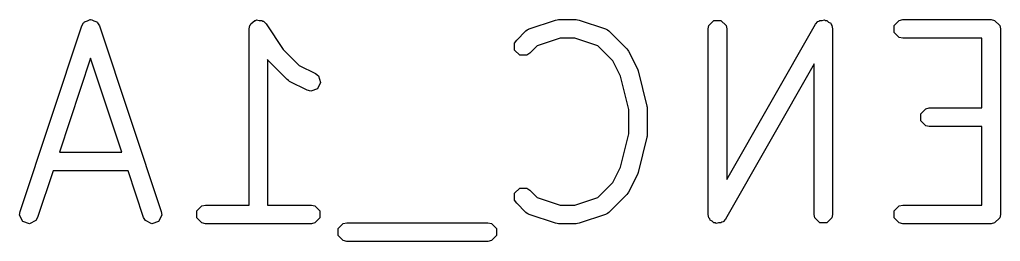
# Model space of a CAD drawing. Extents: x 109.6 to 193.5, y -118.1 to -78.4.
# Drawn here: x 109.61 to 114.9, y -106.85 to -105.66 of the extents above; entities that cross this region are included whole.
import ezdxf

# ---------------------------------------------------------------- set-up
doc = ezdxf.new("R2010")
doc.units = 0
doc.layers.add('BLACK', color=7, linetype='CONTINUOUS')

msp = doc.modelspace()

# ---------------------------------------------------------------- linework, layer by layer
at = {"layer": 'BLACK', "linetype": 'CONTINUOUS'}
for p, q in [((109.613593, -106.691608), (109.946926, -105.691608)), ((109.946926, -105.691608), (109.956587, -105.67466)), ((109.956587, -105.67466), (109.959928, -105.672989)), ((109.959928, -105.672989), (109.9616, -105.669646)), ((109.9616, -105.669646), (109.976642, -105.664632)), ((109.976642, -105.664632), (109.990816, -105.657545)), ((109.990816, -105.657545), (109.994359, -105.658726)), ((109.994359, -105.658726), (109.997904, -105.657545)), ((109.997904, -105.657545), (110.012083, -105.664634)), ((110.012083, -105.664634), (110.02712, -105.669647)), ((110.02712, -105.669647), (110.02879, -105.672987)), ((110.02879, -105.672987), (110.032133, -105.674659)), ((110.032133, -105.674659), (110.041794, -105.691608)), ((110.041794, -105.691608), (110.375127, -106.691607)), ((110.849122, -105.707419), (110.852928, -105.688285)), ((110.852928, -105.688285), (110.856568, -105.684644)), ((110.856568, -105.684644), (110.857578, -105.679597)), ((110.857578, -105.679597), (110.869691, -105.671521)), ((110.869691, -105.671521), (110.879988, -105.661225)), ((110.879988, -105.661225), (110.885136, -105.661225)), ((110.885136, -105.661225), (110.889419, -105.65837)), ((110.889419, -105.65837), (110.903694, -105.661225)), ((110.903694, -105.661225), (110.918256, -105.661225)), ((110.918256, -105.661225), (110.921896, -105.664865)), ((110.921896, -105.664865), (110.926944, -105.665875)), ((110.926944, -105.665875), (110.940725, -105.679684)), ((110.940725, -105.679684), (111.033219, -105.818425)), ((112.359502, -105.707604), (112.502358, -105.659985)), ((112.502358, -105.659985), (112.510308, -105.658982)), ((112.510308, -105.658982), (112.51817, -105.657419)), ((112.51817, -105.657419), (112.613408, -105.657419)), ((112.613408, -105.657419), (112.62127, -105.658982)), ((112.62127, -105.658982), (112.629219, -105.659985)), ((112.629219, -105.659985), (112.772076, -105.707604)), ((113.325313, -105.707419), (113.329119, -105.688285)), ((113.329119, -105.688285), (113.356179, -105.661225)), ((113.356179, -105.661225), (113.394447, -105.661225)), ((113.394447, -105.661225), (113.421507, -105.688285)), ((113.421507, -105.688285), (113.425313, -105.707419)), ((113.425313, -106.51914), (113.903329, -105.682612)), ((113.903329, -105.682612), (113.916127, -105.667887)), ((113.916127, -105.667887), (113.922751, -105.66608)), ((113.922751, -105.66608), (113.927607, -105.661225)), ((113.927607, -105.661225), (113.940555, -105.661225)), ((113.940555, -105.661225), (113.953047, -105.657818)), ((113.953047, -105.657818), (113.959009, -105.661225)), ((113.959009, -105.661225), (113.965875, -105.661225)), ((113.965875, -105.661225), (113.975028, -105.670378)), ((113.975028, -105.670378), (113.986273, -105.676804)), ((113.986273, -105.676804), (113.98808, -105.68343)), ((113.98808, -105.68343), (113.992935, -105.688285)), ((113.992935, -105.688285), (113.996741, -105.707419)), ((114.329119, -105.688285), (114.356179, -105.661225)), ((114.329119, -105.726553), (114.329119, -105.688285)), ((114.356179, -105.661225), (114.375313, -105.657419)), ((114.375313, -105.657419), (114.851503, -105.657419)), ((114.851503, -105.657419), (114.870637, -105.661225)), ((114.870637, -105.661225), (114.897697, -105.688285)), ((114.897697, -105.688285), (114.901503, -105.707419)), ((110.849122, -106.657419), (110.849122, -105.707419)), ((112.292339, -105.767302), (112.339957, -105.719683)), ((112.339957, -105.719683), (112.342039, -105.718291)), ((112.342039, -105.718291), (112.342553, -105.717265)), ((112.342553, -105.717265), (112.349511, -105.713298)), ((112.349511, -105.713298), (112.356178, -105.708844)), ((112.356178, -105.708844), (112.357327, -105.708844)), ((112.357327, -105.708844), (112.359502, -105.707604)), ((112.772076, -105.707604), (112.774251, -105.708844)), ((112.774251, -105.708844), (112.775399, -105.708844)), ((112.775399, -105.708844), (112.782063, -105.713297)), ((112.782063, -105.713297), (112.789024, -105.717265)), ((112.789024, -105.717265), (112.789537, -105.718291)), ((112.789537, -105.718291), (112.79162, -105.719683)), ((112.79162, -105.719683), (112.886858, -105.814921)), ((113.325313, -106.707419), (113.325313, -105.707419)), ((113.425313, -105.707419), (113.425313, -106.51914)), ((113.996741, -105.707419), (113.996741, -106.707419)), ((114.356179, -105.753613), (114.329119, -105.726553)), ((114.375313, -105.757419), (114.356179, -105.753613)), ((114.901503, -105.707419), (114.901503, -106.707419)), ((112.2815, -105.783523), (112.292339, -105.767302)), ((112.2815, -105.821791), (112.2815, -105.783523)), ((112.402322, -105.798739), (112.363049, -105.838012)), ((112.526283, -105.757419), (112.402322, -105.798739)), ((112.605295, -105.757419), (112.526283, -105.757419)), ((112.729256, -105.798739), (112.605295, -105.757419)), ((112.810409, -105.879892), (112.729256, -105.798739)), ((114.801503, -105.757419), (114.375313, -105.757419)), ((114.801503, -106.133609), (114.801503, -105.757419)), ((111.033219, -105.818425), (111.119214, -105.90442)), ((112.30856, -105.848851), (112.2815, -105.821791)), ((112.346828, -105.848851), (112.30856, -105.848851)), ((112.363049, -105.838012), (112.346828, -105.848851)), ((112.886858, -105.814921), (112.891308, -105.82158)), ((112.891308, -105.82158), (112.896224, -105.827915)), ((112.896224, -105.827915), (112.943843, -105.923153)), ((109.99436, -105.865532), (109.825636, -106.371704)), ((110.163084, -106.371704), (109.99436, -105.865532)), ((110.952758, -105.878011), (110.949122, -105.872557)), ((110.949122, -105.872557), (110.949122, -106.657419)), ((110.956254, -105.881515), (110.952758, -105.878011)), ((110.959005, -105.885631), (110.956254, -105.881515)), ((111.054243, -105.980869), (110.959005, -105.885631)), ((111.119214, -105.90442), (111.207196, -105.948411)), ((112.851946, -105.962966), (112.810409, -105.879892)), ((113.896741, -105.895697), (113.418725, -106.732226)), ((113.896741, -106.707419), (113.896741, -105.895697)), ((111.207196, -105.948411), (111.222608, -105.960373)), ((111.222608, -105.960373), (111.23471, -105.996677)), ((112.896741, -106.142145), (112.851946, -105.962966)), ((112.943843, -105.923153), (112.945289, -105.928434)), ((112.945289, -105.928434), (112.947629, -105.933387)), ((112.947629, -105.933387), (112.995248, -106.123863)), ((111.060902, -105.985319), (111.054243, -105.980869)), ((111.067237, -105.990235), (111.060902, -105.985319)), ((111.162475, -106.037854), (111.067237, -105.990235)), ((111.23471, -105.996677), (111.217596, -106.030905)), ((111.181291, -106.043007), (111.162475, -106.037854)), ((111.217596, -106.030905), (111.181291, -106.043007)), ((112.995248, -106.123863), (112.995545, -106.12998)), ((112.896741, -106.272692), (112.896741, -106.142145)), ((112.995545, -106.12998), (112.996741, -106.13599)), ((112.996741, -106.13599), (112.996741, -106.278847)), ((114.471976, -106.164475), (114.499036, -106.137415)), ((114.471976, -106.202743), (114.471976, -106.164475)), ((114.499036, -106.137415), (114.51817, -106.133609)), ((114.51817, -106.133609), (114.801503, -106.133609)), ((114.499036, -106.229803), (114.471976, -106.202743)), ((114.51817, -106.233609), (114.499036, -106.229803)), ((112.851946, -106.45187), (112.896741, -106.272692)), ((112.996741, -106.278847), (112.995545, -106.284856)), ((114.801503, -106.233609), (114.51817, -106.233609)), ((114.801503, -106.657419), (114.801503, -106.233609)), ((112.995248, -106.290974), (112.947629, -106.48145)), ((112.995545, -106.284856), (112.995248, -106.290974)), ((109.825636, -106.371704), (110.163084, -106.371704)), ((109.792303, -106.471704), (109.708461, -106.72323)), ((110.196417, -106.471704), (109.792303, -106.471704)), ((110.280259, -106.72323), (110.196417, -106.471704)), ((112.810409, -106.534944), (112.851946, -106.45187)), ((112.943843, -106.491684), (112.896224, -106.586922)), ((112.945289, -106.486402), (112.943843, -106.491684)), ((112.947629, -106.48145), (112.945289, -106.486402)), ((112.729255, -106.616098), (112.810409, -106.534944)), ((112.2815, -106.593045), (112.30856, -106.565986)), ((112.2815, -106.631314), (112.2815, -106.593045)), ((112.30856, -106.565986), (112.346829, -106.565986)), ((112.346829, -106.565986), (112.36305, -106.576825)), ((112.36305, -106.576825), (112.402323, -106.616099)), ((112.886859, -106.599916), (112.791621, -106.695155)), ((112.891312, -106.59325), (112.886859, -106.599916)), ((112.896224, -106.586922), (112.891312, -106.59325)), ((112.292338, -106.647535), (112.2815, -106.631314)), ((112.339957, -106.695155), (112.292338, -106.647535)), ((112.402323, -106.616099), (112.526283, -106.657419)), ((112.605295, -106.657419), (112.729255, -106.616098)), ((109.611153, -106.710963), (109.613593, -106.691608)), ((110.375127, -106.691607), (110.377567, -106.710963)), ((110.567214, -106.688285), (110.594274, -106.661225)), ((110.567214, -106.726553), (110.567214, -106.688285)), ((110.594274, -106.661225), (110.613408, -106.657419)), ((110.613408, -106.657419), (110.849122, -106.657419)), ((110.949122, -106.657419), (111.184836, -106.657419)), ((111.184836, -106.657419), (111.20397, -106.661225)), ((111.20397, -106.661225), (111.23103, -106.688285)), ((111.23103, -106.688285), (111.23103, -106.726553)), ((112.342039, -106.696546), (112.339957, -106.695155)), ((112.342553, -106.697573), (112.342039, -106.696546)), ((112.349511, -106.701539), (112.342553, -106.697573)), ((112.356178, -106.705994), (112.349511, -106.701539)), ((112.357327, -106.705994), (112.356178, -106.705994)), ((112.359502, -106.707234), (112.357327, -106.705994)), ((112.526283, -106.657419), (112.605295, -106.657419)), ((112.774251, -106.705994), (112.772076, -106.707234)), ((112.7754, -106.705994), (112.774251, -106.705994)), ((112.78207, -106.701536), (112.7754, -106.705994)), ((112.789024, -106.697573), (112.78207, -106.701536)), ((112.789536, -106.696547), (112.789024, -106.697573)), ((112.791621, -106.695155), (112.789536, -106.696547)), ((114.329119, -106.688285), (114.356179, -106.661225)), ((114.329119, -106.726553), (114.329119, -106.688285)), ((114.356179, -106.661225), (114.375313, -106.657419)), ((114.375313, -106.657419), (114.801503, -106.657419)), ((109.628267, -106.745192), (109.611153, -106.710963)), ((109.664571, -106.757293), (109.628267, -106.745192)), ((109.6988, -106.740179), (109.664571, -106.757293)), ((109.708461, -106.72323), (109.6988, -106.740179)), ((110.28992, -106.740178), (110.280259, -106.72323)), ((110.324149, -106.757293), (110.28992, -106.740178)), ((110.360453, -106.745191), (110.324149, -106.757293)), ((110.377567, -106.710963), (110.360453, -106.745191)), ((110.594274, -106.753613), (110.567214, -106.726553)), ((110.613408, -106.757419), (110.594274, -106.753613)), ((111.184836, -106.757419), (110.613408, -106.757419)), ((111.20397, -106.753613), (111.184836, -106.757419)), ((111.23103, -106.726553), (111.20397, -106.753613)), ((111.329119, -106.783523), (111.356179, -106.756463)), ((111.356179, -106.756463), (111.375313, -106.752657)), ((111.375313, -106.752657), (112.137218, -106.752657)), ((112.137218, -106.752657), (112.156352, -106.756463)), ((112.156352, -106.756463), (112.183412, -106.783523)), ((112.502358, -106.754853), (112.359502, -106.707234)), ((112.510308, -106.755855), (112.502358, -106.754853)), ((112.51817, -106.757419), (112.510308, -106.755855)), ((112.613408, -106.757419), (112.51817, -106.757419)), ((112.62127, -106.755855), (112.613408, -106.757419)), ((112.629219, -106.754853), (112.62127, -106.755855)), ((112.772076, -106.707234), (112.629219, -106.754853)), ((113.329119, -106.726553), (113.325313, -106.707419)), ((113.333973, -106.731407), (113.329119, -106.726553)), ((113.335781, -106.738034), (113.333973, -106.731407)), ((113.347025, -106.744459), (113.335781, -106.738034)), ((113.356179, -106.753613), (113.347025, -106.744459)), ((113.363045, -106.753613), (113.356179, -106.753613)), ((113.369007, -106.75702), (113.363045, -106.753613)), ((113.3815, -106.753613), (113.369007, -106.75702)), ((113.394447, -106.753613), (113.3815, -106.753613)), ((113.399301, -106.748758), (113.394447, -106.753613)), ((113.405928, -106.746951), (113.399301, -106.748758)), ((113.418725, -106.732226), (113.405928, -106.746951)), ((113.900547, -106.726553), (113.896741, -106.707419)), ((113.927607, -106.753613), (113.900547, -106.726553)), ((113.965875, -106.753613), (113.927607, -106.753613)), ((113.992935, -106.726553), (113.965875, -106.753613)), ((113.996741, -106.707419), (113.992935, -106.726553)), ((114.356179, -106.753613), (114.329119, -106.726553)), ((114.375313, -106.757419), (114.356179, -106.753613)), ((114.851503, -106.757419), (114.375313, -106.757419)), ((114.870637, -106.753613), (114.851503, -106.757419)), ((114.897697, -106.726553), (114.870637, -106.753613)), ((114.901503, -106.707419), (114.897697, -106.726553)), ((111.329119, -106.821791), (111.329119, -106.783523)), ((112.183412, -106.783523), (112.183412, -106.821791)), ((111.356179, -106.848851), (111.329119, -106.821791)), ((111.375313, -106.852657), (111.356179, -106.848851)), ((112.137218, -106.852657), (111.375313, -106.852657)), ((112.156352, -106.848851), (112.137218, -106.852657)), ((112.183412, -106.821791), (112.156352, -106.848851))]:
    msp.add_line(p, q, dxfattribs=at)

doc.saveas('drawing.dxf')
